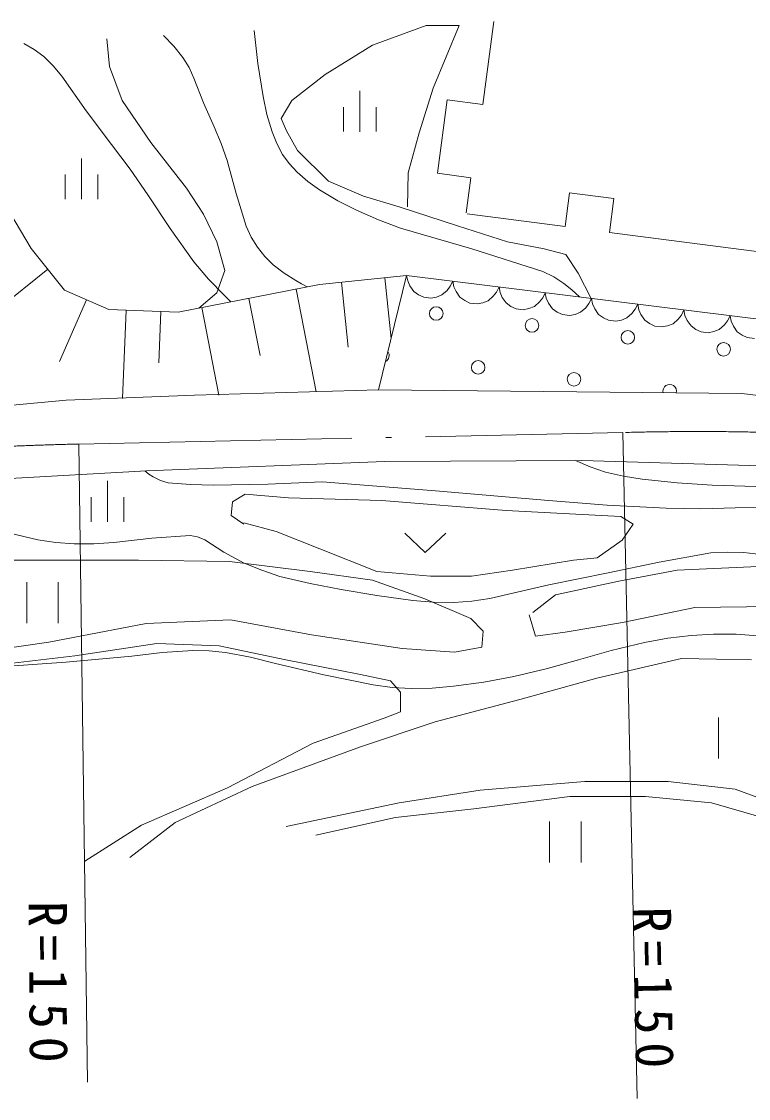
# Model space of a CAD drawing. Units: millimetres, scale not verified. Extents: x -625 to 708542, y -625 to 359900.
# Drawn here: x 239090 to 271042, y 228389 to 275732 of the extents above; entities that cross this region are included whole.
import ezdxf

# ---------------------------------------------------------------- set-up
doc = ezdxf.new("R2010")
doc.units = ezdxf.units.MM
doc.header["$LTSCALE"] = 1000
doc.linetypes.add('DASHED', pattern=[7.5, 6, -1.5])
doc.linetypes.add('LONG_DASHED_DOTTED', pattern=[15.25, 12, -1.5, 0.25, -1.5])
doc.layers.add('S-SUV', color=7, linetype='Continuous', lineweight=13)
doc.styles.add('ＭＳ ゴシック', font='')
doc.styles.get('ＭＳ ゴシック').set_extended_font_data('MS Gothic')

msp = doc.modelspace()

# ---------------------------------------------------------------- linework, layer by layer
at = {"layer": 'S-SUV', "linetype": 'DASHED'}
for p, q in [((256875, 275561), (254516, 274696)), ((258330, 275561), (256875, 275561)), ((258330, 275561), (257190, 272809)), ((242837, 274974), (242959, 273753)), ((254516, 274696), (252433, 273399)), ((242959, 273753), (243509, 272259)), ((252433, 273399), (250978, 272259)), ((257190, 272809), (256561, 270843)), ((243509, 272259), (244767, 270411)), ((250978, 272259), (250506, 271472)), ((250506, 271472), (250742, 270922)), ((250742, 270922), (251214, 270057)), ((256561, 270843), (256089, 269074)), ((244767, 270411), (246340, 268406)), ((251214, 270057), (252590, 268721)), ((256089, 269074), (256050, 267580)), ((252590, 268721), (254123, 268052)), ((246340, 268406), (247087, 267266)), ((254123, 268052), (255696, 267580)), ((255696, 267580), (258251, 266755)), ((247087, 267266), (247676, 266047)), ((258251, 266755), (260453, 266047)), ((247676, 266047), (248030, 264789)), ((260453, 266047), (262064, 265733)), ((262064, 265733), (263008, 265497)), ((263008, 265497), (263558, 264671)), ((248030, 264789), (247676, 263806)), ((263558, 264671), (264135, 263559)), ((247676, 263806), (246890, 263138)), ((248367, 254624), (248914, 254952)), ((248914, 254952), (250828, 254788)), ((250828, 254788), (254929, 254679)), ((248312, 254023), (248367, 254624)), ((254929, 254679), (260398, 254241)), ((260398, 254241), (263460, 254077)), ((248859, 253640), (248312, 254023)), ((263460, 254077), (265429, 253968)), ((265429, 253968), (265976, 253640)), ((250281, 253312), (248859, 253695)), ((252195, 252546), (250281, 253312)), ((265976, 253640), (265484, 252929)), ((265484, 252929), (264390, 252163)), ((254711, 251562), (252195, 252546)), ((235976, 252054), (239750, 252054)), ((239750, 252054), (244234, 252054)), ((244234, 252054), (248226, 251999)), ((248226, 251999), (251780, 251562)), ((263351, 252054), (260671, 251617)), ((264390, 252163), (263351, 252054)), ((251780, 251562), (254515, 251179)), ((257062, 251343), (254711, 251562)), ((260671, 251617), (258867, 251343)), ((265343, 251124), (267913, 251617)), ((267913, 251617), (271467, 251781)), ((254515, 251179), (256812, 250359)), ((258867, 251343), (257062, 251343)), ((262554, 250523), (265343, 251124)), ((261569, 249757), (262554, 250523)), ((256812, 250359), (258835, 249484)), ((268679, 249976), (265508, 249320)), ((272617, 250031), (268679, 249976)), ((261680, 248718), (261406, 249648)), ((244562, 249265), (240296, 248445)), ((248281, 249429), (244562, 249265)), ((251835, 248773), (248281, 249429)), ((258835, 249484), (259382, 248937)), ((265508, 249320), (262992, 248882)), ((255827, 248171), (251835, 248773)), ((259382, 248937), (259327, 248226)), ((262992, 248882), (261680, 248718)), ((240296, 248445), (237562, 248062)), ((241428, 247843), (245038, 248390)), ((245038, 248390), (247772, 248281)), ((247772, 248281), (250710, 247679)), ((258124, 248007), (255827, 248171)), ((259327, 248226), (258124, 248007)), ((238202, 247460), (241428, 247843)), ((250710, 247679), (253991, 247023)), ((264381, 246859), (268100, 247734)), ((268100, 247734), (271171, 247679)), ((253991, 247023), (255304, 246749)), ((255304, 246749), (255741, 246257)), ((260991, 245929), (264381, 246859)), ((255741, 246257), (255741, 245382)), ((257272, 244945), (260991, 245929)), ((255741, 245382), (255030, 245109)), ((255030, 245109), (251913, 244015)), ((253991, 243851), (257272, 244945)), ((251913, 244015), (248140, 242046)), ((249233, 242101), (253991, 243851)), ((248140, 242046), (244366, 240406)), ((245843, 240515), (249233, 242101)), ((255695, 241390), (259249, 241937)), ((259249, 241937), (263843, 242320)), ((263843, 242320), (267507, 242320)), ((267507, 242320), (270460, 241992)), ((270460, 241992), (273358, 240898)), ((258976, 241117), (263187, 241664)), ((263187, 241664), (266523, 241664)), ((266523, 241664), (269421, 241390)), ((250718, 240351), (255695, 241390)), ((255531, 240734), (258976, 241117)), ((269421, 241390), (271499, 240789)), ((243846, 238979), (245843, 240515)), ((252031, 239968), (255531, 240734)), ((244366, 240406), (241877, 238822))]:
    msp.add_line(p, q, dxfattribs=at)
at = {"layer": 'S-SUV'}
for p, q in [((259847, 275732), (259369, 272088)), ((245329, 275112), (245780, 274651)), ((249310, 275332), (249478, 273888)), ((239194, 274773), (239644, 274510)), ((245780, 274651), (246185, 274150)), ((234267, 274538), (239511, 265758)), ((239644, 274510), (240064, 274193)), ((240064, 274193), (240482, 273787)), ((246185, 274150), (246452, 273714)), ((240482, 273787), (240866, 273328)), ((246452, 273714), (246671, 273238)), ((249478, 273888), (249708, 272435)), ((240866, 273328), (241933, 271802)), ((246671, 273238), (247083, 272161)), ((249708, 272435), (249876, 271646)), ((253962, 272690), (253962, 270890)), ((257801, 272293), (257377, 269060)), ((259369, 272088), (257801, 272293)), ((241933, 271802), (243039, 270326)), ((247083, 272161), (247551, 271107)), ((253242, 271974), (253242, 270894)), ((254682, 271974), (254682, 270894)), ((249876, 271646), (250101, 270877)), ((247551, 271107), (247868, 270377)), ((250101, 270877), (250308, 270368)), ((247868, 270377), (248131, 269618)), ((250308, 270368), (250566, 269891)), ((243039, 270326), (243862, 269243)), ((250566, 269891), (250860, 269485)), ((241727, 269717), (241727, 267917)), ((248131, 269618), (248518, 268173)), ((250860, 269485), (251202, 269114)), ((241007, 269001), (241007, 267921)), ((242447, 269001), (242447, 267921)), ((243862, 269243), (244640, 268120)), ((251202, 269114), (251672, 268705)), ((257377, 269060), (258843, 268867)), ((251672, 268705), (252193, 268333)), ((258843, 268867), (258641, 267326)), ((244640, 268120), (245627, 266628)), ((248518, 268173), (248966, 266734)), ((252193, 268333), (252990, 267857)), ((263174, 268208), (262979, 266720)), ((263174, 268208), (265124, 267953)), ((252990, 267857), (253811, 267437)), ((265124, 267953), (264929, 266465)), ((253811, 267437), (254774, 267016)), ((254774, 267016), (255755, 266653)), ((258684, 267284), (262979, 266720)), ((245627, 266628), (246666, 265167)), ((248966, 266734), (249187, 266255)), ((255755, 266653), (258881, 265733)), ((249187, 266255), (249461, 265806)), ((264929, 266465), (277914, 264762)), ((239511, 265758), (240975, 263928)), ((249461, 265806), (249781, 265409)), ((258881, 265733), (262010, 264749)), ((246666, 265167), (247312, 264412)), ((249781, 265409), (250153, 265043)), ((240243, 264843), (235360, 260937)), ((250153, 265043), (250628, 264670)), ((250628, 264670), (251142, 264342)), ((262010, 264749), (262485, 264505)), ((247312, 264412), (248011, 263688)), ((251142, 264342), (251394, 264200)), ((251394, 264200), (251651, 264066)), ((252194, 264172), (256016, 264569)), ((253149, 264272), (253446, 261413)), ((254787, 259546), (256016, 264569)), ((255060, 264470), (255338, 261798)), ((256016, 264569), (278362, 261789)), ((256016, 264569), (256063, 264326)), ((256063, 264326), (256160, 264113)), ((257937, 264093), (258047, 264317)), ((258047, 264317), (258094, 264073)), ((262485, 264505), (262928, 264211)), ((262928, 264211), (263276, 263932)), ((240975, 263928), (242926, 263075)), ((245974, 262953), (252194, 264172)), ((251157, 263969), (252043, 259453)), ((256160, 264113), (256330, 263865)), ((256330, 263865), (256539, 263715)), ((256539, 263715), (256768, 263609)), ((257331, 263617), (257570, 263711)), ((257570, 263711), (257796, 263909)), ((257796, 263909), (257937, 264093)), ((258094, 264073), (258192, 263860)), ((258192, 263860), (258362, 263612)), ((259827, 263657), (259969, 263840)), ((259969, 263840), (260079, 264064)), ((260079, 264064), (260126, 263821)), ((260126, 263821), (260223, 263607)), ((262000, 263588), (262110, 263811)), ((262110, 263811), (262157, 263568)), ((263276, 263932), (263618, 263623)), ((241950, 263502), (240764, 260790)), ((248011, 263688), (248153, 263548)), ((248153, 263548), (248295, 263408)), ((249084, 263562), (249576, 261054)), ((256768, 263609), (257083, 263570)), ((257083, 263570), (257331, 263617)), ((258362, 263612), (258570, 263462)), ((258570, 263462), (258800, 263357)), ((258800, 263357), (259114, 263317)), ((259114, 263317), (259363, 263364)), ((259363, 263364), (259601, 263458)), ((259601, 263458), (259827, 263657)), ((260223, 263607), (260393, 263359)), ((260393, 263359), (260602, 263210)), ((261633, 263205), (261859, 263404)), ((261859, 263404), (262000, 263588)), ((262157, 263568), (262255, 263355)), ((262255, 263355), (262425, 263107)), ((263890, 263151), (264032, 263335)), ((264032, 263335), (264142, 263558)), ((264142, 263558), (264189, 263315)), ((264189, 263315), (264286, 263102)), ((266063, 263082), (266173, 263306)), ((266173, 263306), (266220, 263062)), ((242926, 263075), (245974, 262953)), ((243688, 263044), (243533, 259165)), ((245212, 262983), (245122, 260723)), ((247011, 263156), (247765, 259308)), ((260602, 263210), (260831, 263104)), ((260831, 263104), (261146, 263065)), ((261146, 263065), (261394, 263111)), ((261394, 263111), (261633, 263205)), ((262425, 263107), (262633, 262957)), ((262633, 262957), (262862, 262851)), ((262862, 262851), (263177, 262812)), ((263177, 262812), (263426, 262858)), ((263426, 262858), (263664, 262952)), ((263664, 262952), (263890, 263151)), ((264286, 263102), (264456, 262854)), ((264456, 262854), (264665, 262704)), ((265696, 262700), (265922, 262899)), ((265922, 262899), (266063, 263082)), ((266220, 263062), (266318, 262849)), ((266318, 262849), (266488, 262601)), ((267953, 262646), (268095, 262829)), ((268095, 262829), (268205, 263053)), ((268205, 263053), (268252, 262810)), ((268252, 262810), (268349, 262596)), ((270126, 262577), (270236, 262800)), ((270236, 262800), (270283, 262557)), ((264665, 262704), (264894, 262598)), ((264894, 262598), (265209, 262559)), ((265209, 262559), (265457, 262606)), ((265457, 262606), (265696, 262700)), ((266488, 262601), (266696, 262451)), ((266696, 262451), (266925, 262346)), ((266925, 262346), (267240, 262306)), ((267240, 262306), (267489, 262353)), ((267489, 262353), (267727, 262447)), ((267727, 262447), (267953, 262646)), ((268349, 262596), (268519, 262348)), ((268519, 262348), (268728, 262199)), ((269759, 262194), (269985, 262393)), ((269985, 262393), (270126, 262577)), ((270283, 262557), (270381, 262344)), ((270381, 262344), (270551, 262096)), ((268728, 262199), (268957, 262093)), ((268957, 262093), (269272, 262054)), ((269272, 262054), (269520, 262100)), ((269520, 262100), (269759, 262194)), ((270551, 262096), (270759, 261946)), ((270759, 261946), (270988, 261840)), ((270988, 261840), (271303, 261801)), ((246688, 259314), (254787, 259546)), ((270756, 259376), (254787, 259546)), ((234942, 258522), (241056, 259081)), ((241056, 259081), (246688, 259314)), ((278100, 258537), (270756, 259376)), ((265521, 257664), (266151, 228389)), ((241607, 257157), (241995, 229112)), ((244577, 255982), (255065, 256396)), ((255065, 256396), (263712, 256438)), ((263440, 256436), (264086, 256154)), ((263712, 256438), (273619, 256147)), ((264086, 256154), (264755, 255928)), ((232763, 255318), (244577, 255982)), ((244687, 255839), (244503, 255977)), ((244877, 255715), (244687, 255839)), ((245198, 255553), (244877, 255715)), ((264755, 255928), (265551, 255739)), ((265551, 255739), (266364, 255608)), ((242871, 255538), (242871, 253738)), ((245531, 255452), (245198, 255553)), ((246518, 255374), (245531, 255452)), ((247519, 255356), (246518, 255374)), ((249911, 255395), (247519, 255356)), ((252305, 255495), (249911, 255395)), ((257284, 255103), (252305, 255495)), ((266364, 255608), (267902, 255450)), ((267902, 255450), (269446, 255353)), ((269446, 255353), (271850, 255271)), ((242151, 254823), (242151, 253743)), ((243591, 254823), (243591, 253743)), ((262248, 254680), (257284, 255103)), ((264838, 254476), (262248, 254680)), ((267419, 254333), (264838, 254476)), ((268946, 254313), (267419, 254333)), ((270464, 254353), (268946, 254313)), ((271563, 254367), (270464, 254353)), ((238519, 253251), (239803, 252948)), ((239803, 252948), (240591, 252828)), ((240591, 252828), (241399, 252766)), ((242271, 252768), (243140, 252830)), ((243140, 252830), (244812, 253017)), ((244812, 253017), (246508, 253144)), ((246508, 253144), (246829, 253076)), ((246829, 253076), (247143, 252945)), ((247143, 252945), (247989, 252410)), ((255935, 253236), (256835, 252386)), ((256835, 252386), (257735, 253236)), ((241399, 252766), (242271, 252768)), ((247989, 252410), (248873, 251924)), ((267123, 251967), (269385, 252376)), ((269385, 252376), (270108, 252410)), ((270108, 252410), (270844, 252383)), ((270844, 252383), (272377, 252201)), ((248873, 251924), (249647, 251607)), ((264872, 251498), (267123, 251967)), ((249647, 251607), (250451, 251342)), ((262273, 250966), (264872, 251498)), ((239317, 251079), (239317, 249279)), ((240698, 249279), (240698, 251079)), ((250451, 251342), (251784, 251026)), ((251784, 251026), (253141, 250766)), ((259674, 250373), (262273, 250966)), ((253141, 250766), (254706, 250496)), ((254706, 250496), (256292, 250284)), ((256292, 250284), (257189, 250210)), ((257189, 250210), (258094, 250196)), ((258094, 250196), (258886, 250254)), ((258886, 250254), (259674, 250373)), ((266469, 248441), (267496, 248624)), ((267496, 248624), (268530, 248748)), ((268530, 248748), (269510, 248802)), ((269510, 248802), (270500, 248796)), ((270500, 248796), (271459, 248728)), ((245278, 247990), (246615, 248081)), ((246615, 248081), (247340, 248067)), ((263568, 247679), (265008, 248089)), ((265008, 248089), (266469, 248441)), ((241035, 247568), (243939, 247838)), ((243939, 247838), (245278, 247990)), ((247340, 248067), (248061, 247993)), ((248061, 247993), (249158, 247784)), ((249158, 247784), (250249, 247515)), ((262149, 247276), (263568, 247679)), ((238127, 247358), (241035, 247568)), ((250249, 247515), (252385, 247013)), ((260723, 246933), (262149, 247276)), ((252385, 247013), (254548, 246567)), ((258078, 246515), (259407, 246694)), ((259407, 246694), (260723, 246933)), ((254548, 246567), (255378, 246459)), ((255378, 246459), (256213, 246411)), ((256213, 246411), (257141, 246432)), ((257141, 246432), (258078, 246515)), ((269732, 245133), (269732, 243333)), ((262300, 240559), (262300, 238759)), ((263682, 238759), (263682, 240559))]:
    msp.add_line(p, q, dxfattribs=at)
at = {"layer": 'S-SUV', "linetype": 'LONG_DASHED_DOTTED'}
msp.add_line((241607, 257157), (265521, 257664), dxfattribs=at)
at = {"layer": 'S-SUV'}
for centre in [(257319, 262896), (261529, 262372), (265740, 261848), (269950, 261324), (259162, 260529), (263373, 260005)]:
    msp.add_circle(centre, 298, dxfattribs=at)
for centre, start, end in [((254952, 261052), 297.6718, 34.8349), ((267583, 259481), 345.626, 193.1514)]:
    msp.add_arc(centre, 298, start, end, dxfattribs=at)
at = {"layer": 'S-SUV', "linetype": 'LONG_DASHED_DOTTED'}
for centre, radius, start, end in [((268811, 139376), 118333, 85.7267, 91.59293), ((245202, 99549), 157650, 91.30649, 97.30377)]:
    msp.add_arc(centre, radius, start, end, dxfattribs=at)

# ---------------------------------------------------------------- texts
at = {"layer": 'S-SUV', "char_height": 1686, "attachment_point": 7, "style": 'ＭＳ ゴシック'}
for insert, rotation in [((239372, 237064), 270.5), ((265925, 236807), 271.2)]:
    msp.add_mtext('\\T1.3;R=150', dxfattribs=dict(at, insert=insert, rotation=rotation))

doc.saveas('drawing.dxf')
